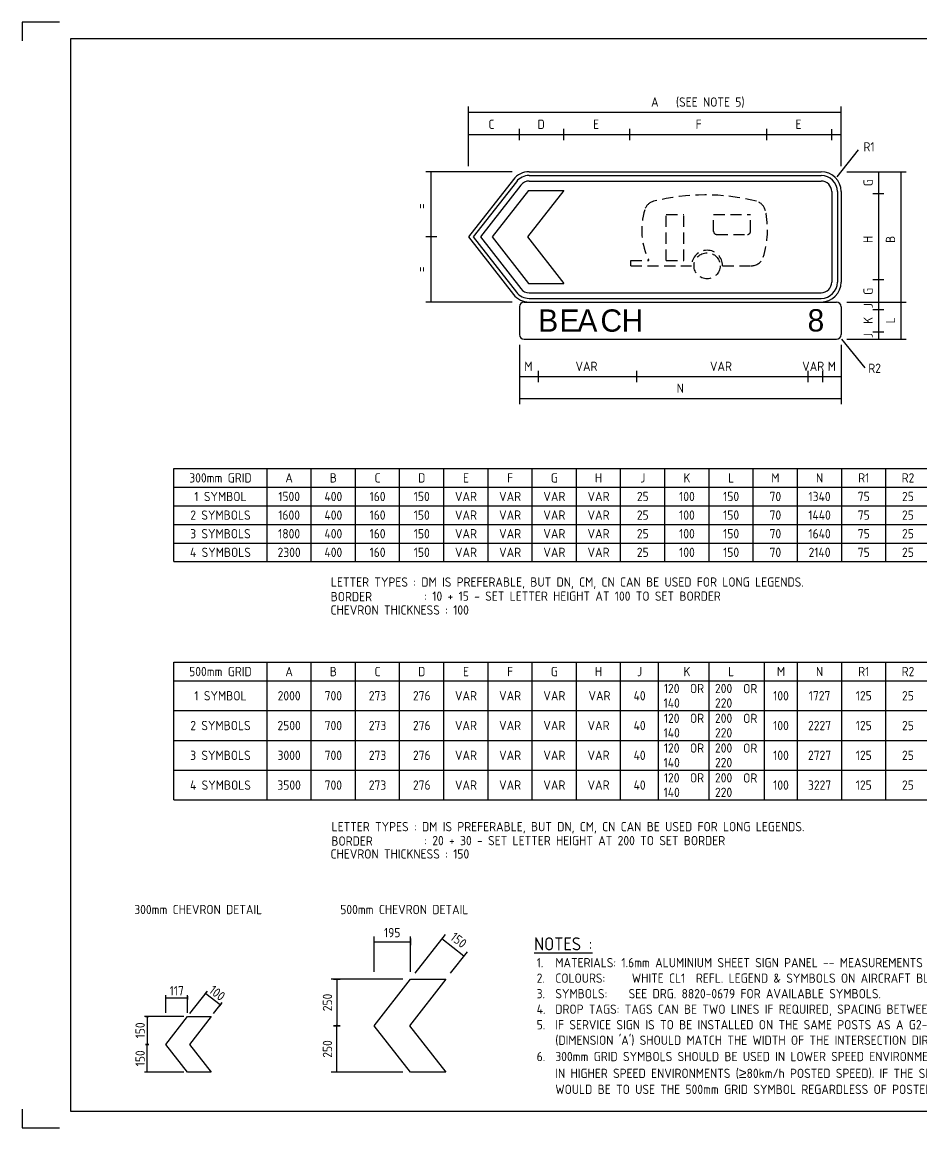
# Model space of a CAD drawing. Extents: x 0 to 420, y 0 to 297.
# Drawn here: x 0 to 241.5, y 0 to 297 of the extents above; entities that cross this region are included whole.
import ezdxf
from ezdxf.enums import TextEntityAlignment as Align

# ---------------------------------------------------------------- set-up
doc = ezdxf.new("R2010")
doc.units = 0
doc.header["$LTSCALE"] = 12
doc.header["$MEASUREMENT"] = 0
doc.linetypes.add('HIDDEN', pattern=[0.375, 0.25, -0.125])
doc.layers.get('0').update_dxf_attribs({"linetype": 'CONTINUOUS'})
for name, color, linetype in [('HID35', 3, 'HIDDEN'), ('L25', 1, 'CONTINUOUS'), ('L35', 3, 'CONTINUOUS'), ('NOTES', 1, 'CONTINUOUS'), ('T25', 1, 'CONTINUOUS'), ('T35', 3, 'CONTINUOUS'), ('TBLK25', 1, 'CONTINUOUS'), ('TBLK50', 7, 'CONTINUOUS')]:
    doc.layers.add(name, color=color, linetype=linetype)
doc.styles.add('DSERIES', font='Dseries')
doc.styles.add('ISO', font='isocp2.shx')

# ---------------------------------------------------------------- blocks, each defined once
blk = doc.blocks.new('A3BBLK')
at = {"layer": 'TBLK25'}
for p, q in [((10, 297), (0, 297)), ((0, 297), (0, 292)), ((0, 5), (0, 0)), ((0, 0), (10, 0))]:
    blk.add_line(p, q, dxfattribs=at)
at = {"layer": 'TBLK50'}
for p, q in [((415.5, 292.5), (13, 292.5)), ((13, 292.5), (13, 4.5)), ((13, 4.5), (415.5, 4.5))]:
    blk.add_line(p, q, dxfattribs=at)
blk = doc.blocks.new('BLK1')
at = {"style": 'DSERIES'}
for s, p in [('B', (0, 0)), ('E', (5.72, 0)), ('A', (10.53, 0)), ('C', (16.7, 0)), ('H', (22.38, 0))]:
    blk.add_text(s, height=6, dxfattribs=at).set_placement(p)
blk = doc.blocks.new('BLK2')
at = {"style": 'DSERIES'}
blk.add_text('8', height=6, dxfattribs=at).set_placement((0, 0))
blk = doc.blocks.new('SGNDIM')
for p, q in [((0, 0), (-1, 0)), ((0, 4.5), (0, -4.5))]:
    blk.add_line(p, q)

msp = doc.modelspace()

# ---------------------------------------------------------------- linework, layer by layer
at = {"layer": 'HID35'}
for p, q in [((172.88, 232.97), (172.88, 245.3)), ((172.88, 245.3), (177.59, 245.3)), ((177.59, 232.97), (177.59, 245.3)), ((185.59, 240.8), (185.59, 245.3)), ((185.59, 245.3), (195.51, 245.3)), ((195.51, 240.8), (195.51, 245.3)), ((186.43, 239.97), (194.68, 239.97)), ((163.34, 232.97), (168.18, 232.97)), ((163.34, 231.55), (163.34, 232.97)), ((172.88, 232.97), (177.59, 232.97)), ((163.34, 231.55), (179.68, 231.55)), ((188.01, 231.55), (195.72, 231.55))]:
    msp.add_line(p, q, dxfattribs=at)
msp.add_circle((183.84, 231.55), 3.5, dxfattribs=at)
for centre, radius, start, end in [((183.28, 194.34), 56.25, 75.8019, 104.1981), ((185.05, 241.15), 18.75, 163.0785, 205.8641), ((170.3, 245.64), 3.33, 104.1981, 163.0785), ((196.26, 245.64), 3.33, 12.0863, 75.8019), ((175.89, 241.27), 24.17, 342.1446, 12.0863), ((186.43, 240.8), 0.833, 180, 270), ((194.68, 240.8), 0.833, 270, 0), ((183.84, 231.55), 4.17, 0, 180), ((195.72, 234.89), 3.33, 270, 342.1446)]:
    msp.add_arc(centre, radius, start, end, dxfattribs=at)
at = {"layer": 'L25'}
for p, q in [((119.82, 258.33), (119.82, 274.31)), ((219.82, 258.31), (219.82, 274.31)), ((119.82, 272.81), (219.82, 272.81)), ((133.47, 265.31), (133.47, 268.31)), ((145.42, 265.31), (145.42, 268.31)), ((163.12, 265.31), (163.12, 268.31)), ((199.87, 265.31), (199.87, 268.31)), ((217.32, 265.31), (217.32, 268.25)), ((119.82, 266.81), (219.82, 266.81)), ((218.77, 255.45), (224.52, 262.72)), ((131.57, 256.81), (108.32, 256.81)), ((109.82, 221.81), (109.82, 256.81)), ((221.32, 256.81), (237.32, 256.81)), ((229.82, 256.81), (229.82, 211.81)), ((235.82, 256.81), (235.82, 211.81)), ((228.32, 250.96), (231.32, 250.96)), ((111.32, 239.31), (108.32, 239.31)), ((228.32, 227.88), (231.32, 227.88)), ((131.57, 221.81), (108.32, 221.81)), ((221.32, 221.81), (237.32, 221.81)), ((228.32, 219.81), (231.32, 219.81)), ((219.95, 211.81), (226.17, 204.18)), ((221.32, 211.81), (237.32, 211.81)), ((228.32, 213.81), (231.32, 213.81)), ((133.47, 210.31), (133.47, 194.42)), ((219.82, 210.31), (219.82, 194.42)), ((138.47, 203.31), (138.47, 200.31)), ((164.91, 203.31), (164.91, 200.31)), ((210.85, 203.31), (210.85, 200.31)), ((214.82, 203.31), (214.82, 200.31)), ((133.47, 201.81), (219.82, 201.81)), ((133.47, 195.92), (219.82, 195.92))]:
    msp.add_line(p, q, dxfattribs=at)
at = {"layer": 'L35'}
for p, q in [((136.08, 256.81), (214.47, 256.81)), ((136.08, 255.81), (214.47, 255.81)), ((131.86, 254.75), (119.82, 239.31)), ((132.65, 254.14), (121.09, 239.31)), ((133.83, 253.22), (122.99, 239.31)), ((136.08, 254.31), (214.47, 254.31)), ((135.91, 251.81), (126.16, 239.31)), ((145.42, 251.81), (135.67, 239.31)), ((135.91, 251.81), (145.42, 251.81)), ((217.32, 251.46), (217.32, 227.16)), ((218.82, 251.46), (218.82, 227.16)), ((219.82, 251.46), (219.82, 227.16)), ((119.82, 239.31), (131.86, 223.87)), ((121.09, 239.31), (132.65, 224.49)), ((122.99, 239.31), (133.83, 225.41)), ((126.16, 239.31), (135.91, 226.81)), ((135.67, 239.31), (145.42, 226.81)), ((135.91, 226.81), (145.42, 226.81)), ((136.08, 224.31), (214.47, 224.31)), ((136.08, 222.81), (214.47, 222.81)), ((133.47, 220.56), (133.47, 213.06)), ((134.72, 221.81), (218.57, 221.81)), ((219.82, 220.56), (219.82, 213.06)), ((134.72, 211.81), (218.57, 211.81)), ((40.73, 177.09), (300.37, 177.09)), ((40.73, 152.09), (40.73, 177.09)), ((65.73, 152.09), (65.73, 177.09)), ((77.6, 152.09), (77.6, 177.09)), ((89.46, 152.09), (89.46, 177.09)), ((101.32, 152.09), (101.32, 177.09)), ((113.19, 152.09), (113.19, 177.09)), ((125.05, 152.09), (125.05, 177.09)), ((136.92, 152.09), (136.92, 177.09)), ((148.78, 152.09), (148.78, 177.09)), ((160.64, 152.09), (160.64, 177.09)), ((172.51, 152.09), (172.51, 177.09)), ((184.37, 152.09), (184.37, 177.09)), ((196.24, 152.09), (196.24, 177.09)), ((208.1, 152.09), (208.1, 177.09)), ((219.96, 177.09), (219.96, 152.09)), ((231.83, 152.09), (231.83, 177.09)), ((40.73, 172.09), (300.37, 172.09)), ((40.73, 167.09), (300.37, 167.09)), ((40.73, 162.09), (300.37, 162.09)), ((40.73, 157.09), (300.37, 157.09)), ((40.73, 152.09), (300.37, 152.09)), ((40.73, 88.07), (40.73, 125.07)), ((40.73, 125.07), (300.9, 125.07)), ((65.73, 88.07), (65.73, 125.07)), ((77.6, 88.07), (77.6, 125.07)), ((89.46, 88.07), (89.46, 125.07)), ((101.32, 88.07), (101.32, 125.07)), ((113.19, 88.07), (113.19, 125.07)), ((125.05, 88.07), (125.05, 125.07)), ((136.92, 88.07), (136.92, 125.07)), ((148.78, 88.07), (148.78, 125.07)), ((160.64, 88.07), (160.64, 125.07)), ((170.81, 88.07), (170.81, 125.07)), ((184.37, 88.07), (184.37, 125.07)), ((199.24, 88.07), (199.24, 125.07)), ((208.1, 88.07), (208.1, 125.07)), ((219.96, 125.07), (219.96, 88.07)), ((231.83, 88.07), (231.83, 125.07)), ((40.73, 120.07), (300.9, 120.07)), ((40.73, 112.07), (300.9, 112.07)), ((40.73, 104.07), (300.9, 104.07)), ((40.73, 96.07), (300.9, 96.07)), ((40.73, 88.07), (300.9, 88.07))]:
    msp.add_line(p, q, dxfattribs=at)
for points in [[(104.22, 14.94), (94.45, 27.44), (104.22, 39.94), (113.73, 39.94), (103.97, 27.44), (113.73, 14.94)], [(44.42, 14.94), (38.56, 22.44), (44.42, 29.94), (50.77, 29.94), (44.91, 22.44), (50.77, 14.94)]]:
    msp.add_lwpolyline(points, close=True, dxfattribs=at)
for centre, radius, start, end in [((136.08, 251.46), 5.35, 90, 142.0458), ((136.08, 251.46), 4.35, 90, 142.0458), ((214.47, 251.46), 5.35, 0, 90), ((214.47, 251.46), 4.35, 0, 90), ((136.08, 251.46), 2.85, 90, 142.0458), ((214.47, 251.46), 2.85, 0, 90), ((214.47, 227.16), 4.35, 270, 0), ((214.47, 227.16), 2.85, 270, 0), ((214.47, 227.16), 5.35, 270, 0), ((136.08, 227.16), 5.35, 217.9542, 270), ((136.08, 227.16), 4.35, 217.9542, 270), ((136.08, 227.16), 2.85, 217.9542, 270), ((134.72, 220.56), 1.25, 90, 180), ((218.57, 220.56), 1.25, 0, 90), ((134.72, 213.06), 1.25, 180, 270), ((218.57, 213.06), 1.25, 270, 0)]:
    msp.add_arc(centre, radius, start, end, dxfattribs=at)
at = {"layer": 'NOTES'}
for p, q in [((94.45, 41.94), (94.45, 51.44)), ((104.22, 41.94), (104.22, 51.44)), ((105.45, 41.52), (113.6, 51.95)), ((118.59, 46.15), (112.68, 50.77)), ((94.65, 49.94), (104.02, 49.94)), ((114.97, 41.52), (119.51, 47.33)), ((102.22, 39.94), (82.95, 39.94)), ((84.45, 39.74), (84.45, 27.64)), ((38.56, 30.94), (38.56, 35.69)), ((44.42, 30.94), (44.42, 35.69)), ((45.04, 30.73), (49.72, 36.72)), ((49.33, 36.06), (53.11, 33.11)), ((38.66, 34.94), (44.32, 34.94)), ((51.38, 30.73), (53.66, 33.64)), ((43.42, 29.94), (32.81, 29.94)), ((33.56, 29.84), (33.56, 22.54)), ((84.45, 15.14), (84.45, 27.24)), ((33.56, 15.04), (33.56, 22.34)), ((43.42, 14.94), (32.81, 14.94)), ((102.22, 14.94), (82.95, 14.94))]:
    msp.add_line(p, q, dxfattribs=at)

# ---------------------------------------------------------------- block references
at = {"layer": 'L25'}
msp.add_blockref('A3BBLK', (0, 0), dxfattribs=at)
at = {"layer": 'L35'}
for name, p in [('BLK1', (138.53, 213.84)), ('BLK2', (210.82, 213.9))]:
    msp.add_blockref(name, p, dxfattribs=at)
at = {"layer": 'NOTES'}
for p, xscale, yscale, zscale, rotation in [((94.45, 49.94), 0.1999999999999886, 0.1999999999999886, 0.1999999999999886, 180), ((84.45, 39.94), 0.1999999999999993, 0.1999999999999993, 0.1999999999999993, 90), ((49.25, 36.13), 0.1000000000000009, 0.1000000000000009, 0.1000000000000009, 141.9999999999998), ((38.56, 34.94), 0.1000000000000227, 0.1000000000000227, 0.1000000000000227, 180), ((53.19, 33.05), 0.1000000000000009, 0.1000000000000009, 0.1000000000000009, 321.9999999999998), ((33.56, 29.94), 0.1000000000000014, 0.1000000000000014, 0.1000000000000014, 90), ((84.45, 27.44), 0.1999999999999993, 0.1999999999999993, 0.1999999999999993, 270), ((84.45, 27.44), 0.1999999999999993, 0.1999999999999993, 0.1999999999999993, 90), ((33.56, 22.44), 0.1000000000000014, 0.1000000000000014, 0.1000000000000014, 270), ((33.56, 22.44), 0.1000000000000014, 0.1000000000000014, 0.1000000000000014, 90), ((33.56, 14.94), 0.1000000000000014, 0.1000000000000014, 0.1000000000000014, 270), ((84.45, 14.94), 0.1999999999999993, 0.1999999999999993, 0.1999999999999993, 270)]:
    msp.add_blockref('SGNDIM', p, dxfattribs=dict(at, xscale=xscale, yscale=yscale, zscale=zscale, rotation=rotation))
for p, xscale, yscale, zscale in [((104.22, 49.94), 0.1999999999999886, 0.1999999999999886, 0.1999999999999886), ((44.42, 34.94), 0.1000000000000227, 0.1000000000000227, 0.1000000000000227)]:
    msp.add_blockref('SGNDIM', p, dxfattribs=dict(at, xscale=xscale, yscale=yscale, zscale=zscale))

# ---------------------------------------------------------------- texts
at = {"layer": 'L25', "style": 'ISO'}
for s, p in [('A', (169.82, 274.31)), ('(SEE NOTE 5)', (184.69, 274.28)), ('C', (125.97, 268.31)), ('D', (139.31, 268.31)), ('E', (154.06, 268.31)), ('F', (181.57, 268.31)), ('E', (208.38, 268.31)), ('M', (135.9, 203.31)), ('VAR', (151.47, 203.31)), ('VAR', (187.56, 203.31)), ('VAR', (212.32, 203.31)), ('M', (217.32, 203.31)), ('N', (176.65, 197.42)), ('OR', (181.14, 116.77)), ('OR', (195.43, 116.74)), ('OR', (181.14, 108.77)), ('OR', (195.43, 108.74)), ('OR', (181.14, 100.77)), ('OR', (195.43, 100.74)), ('OR', (181.14, 92.77)), ('OR', (195.43, 92.74))]:
    msp.add_text(s, height=2.5, dxfattribs=at).set_placement(p, align=Align.CENTER)
for s, p in [('G', (228.32, 253.87)), ('=', (108.32, 247.57)), ('B', (234.32, 238.64)), ('=', (108.32, 230.6)), ('G', (228.32, 224.69)), ('J', (228.32, 220.85)), ('K', (228.32, 216.9)), ('L', (234.32, 216.9)), ('J', (228.32, 212.83))]:
    msp.add_text(s, height=2.5, rotation=90, dxfattribs=at).set_placement(p, align=Align.CENTER)
msp.add_text('H', height=2.5, rotation=90, dxfattribs=at).set_placement((227.04, 238.64), align=Align.MIDDLE)
for s, p in [('LETTER TYPES : DM IS PREFERABLE, BUT DN, CM, CN CAN BE USED FOR LONG LEGENDS.', (82.88, 145.36)), ('BORDER      ', (82.81, 141.45)), (': 10 + 15 - SET LETTER HEIGHT AT 100 TO SET BORDER', (107.93, 141.57)), ('CHEVRON THICKNESS : 100', (82.78, 137.85)), ('LETTER TYPES : DM IS PREFERABLE, BUT DN, CM, CN CAN BE USED FOR LONG LEGENDS.', (83.06, 79.66)), ('BORDER      ', (83, 75.79)), (': 20 + 30 - SET LETTER HEIGHT AT 200 TO SET BORDER', (107.93, 75.91)), ('CHEVRON THICKNESS : 150', (82.78, 72.33))]:
    msp.add_text(s, height=2.5, dxfattribs=at).set_placement(p)
at = {"layer": 'L25', "insert": (138.11, 45.63), "char_height": 2.5, "attachment_point": 1, "style": 'ISO'}
msp.add_mtext_dynamic_manual_height_columns("\\pi-5,l5,t5,7.5;1.^IMATERIALS: 1.6mm ALUMINIUM SHEET SIGN PANEL -- MEASUREMENTS IN mm.\\P2.^ICOLOURS:     WHITE CL1  REFL. LEGEND & SYMBOLS ON AIRCRAFT BLUE CL1 REFL. GROUND.\\P3.^ISYMBOLS:    SEE DRG. 8820-0679 FOR AVAILABLE SYMBOLS.\\P4.^IDROP TAGS: TAGS CAN BE TWO LINES IF REQUIRED, SPACING BETWEEN LINES TO BE HALF THE LETTER HEIGHT.\\P5.^IIF SERVICE SIGN IS TO BE INSTALLED ON THE SAME POSTS AS A G2-1 INTERSECTION DIRECTION SIGN, THEN THE WIDTH OF THE SERVICE (DIMENSION 'A') SHOULD MATCH THE WIDTH OF THE INTERSECTION DIRECTION SIGN.\\P6.^I300mm GRID SYMBOLS SHOULD BE USED IN LOWER SPEED ENVIRONMENTS ({\\fArial|b0|i0|c0|p34;\\H1.0833x;≤}70km/h POSTED SPEED). 500m GRID SYMBOLS SHOULD BE USED IN HIGHER SPEED ENVIRONMENTS ({\\fArial|b0|i0|c0|p34;\\H1.0833x;≥}80km/h POSTED SPEED). IF THE SIGN IS COMPETING WITH A NUMBER OF OTHER SIGNS, THE OPTION WOULD BE TO USE THE 500mm GRID SYMBOL REGARDLESS OF POSTED SPEED LIMIT.", width=205.777, gutter_width=15, heights=[0], dxfattribs=at)
at = {"layer": 'NOTES', "color": 3, "style": 'ISO'}
for s, p in [('195', (99.33, 52.44)), ('117', (41.49, 36.84))]:
    msp.add_text(s, height=2.5, dxfattribs=at).set_placement(p, align=Align.MIDDLE_CENTER)
for s, rotation, p in [('150', 322, (117.17, 50.43)), ('100', 322, (52.37, 36.22)), ('250', 90, (81.95, 33.69)), ('150', 90, (31.67, 26.19)), ('250', 90, (81.95, 21.19)), ('150', 90, (31.67, 18.69))]:
    msp.add_text(s, height=2.5, rotation=rotation, dxfattribs=at).set_placement(p, align=Align.MIDDLE_CENTER)
at = {"layer": 'T25', "style": 'ISO'}
for s, p in [('R1', (225.82, 262.25)), ('R2', (227.11, 202.78))]:
    msp.add_text(s, height=2.5, dxfattribs=at).set_placement(p)
for s, p in [('300mm GRID', (53.23, 174.59)), ('A', (71.66, 174.59)), ('B', (83.53, 174.59)), ('C', (95.39, 174.59)), ('D', (107.26, 174.59)), ('E', (119.12, 174.59)), ('F', (130.98, 174.59)), ('G', (142.85, 174.59)), ('H', (154.71, 174.59)), ('J', (166.58, 174.59)), ('K', (178.44, 174.59)), ('L', (190.3, 174.59)), ('M', (202.17, 174.59)), ('N', (214.03, 174.59)), ('R1', (225.9, 174.59)), ('R2', (237.76, 174.59)), ('1 SYMBOL', (53.23, 169.59)), ('1500', (71.66, 169.59)), ('400', (83.53, 169.59)), ('160', (95.39, 169.59)), ('150', (107.26, 169.59)), ('VAR', (119.12, 169.59)), ('VAR', (130.98, 169.59)), ('VAR', (142.85, 169.59)), ('VAR', (154.71, 169.59)), ('25', (166.58, 169.59)), ('100', (178.44, 169.59)), ('150', (190.3, 169.59)), ('70', (202.17, 169.59)), ('1340', (214.03, 169.59)), ('75', (225.9, 169.59)), ('25', (237.76, 169.59)), ('2 SYMBOLS', (53.23, 164.59)), ('1600', (71.66, 164.59)), ('400', (83.53, 164.59)), ('160', (95.39, 164.59)), ('150', (107.26, 164.59)), ('VAR', (119.12, 164.59)), ('VAR', (130.98, 164.59)), ('VAR', (142.85, 164.59)), ('VAR', (154.71, 164.59)), ('25', (166.58, 164.59)), ('100', (178.44, 164.59)), ('150', (190.3, 164.59)), ('70', (202.17, 164.59)), ('1440', (214.03, 164.59)), ('75', (225.9, 164.59)), ('25', (237.76, 164.59)), ('3 SYMBOLS', (53.23, 159.59)), ('1800', (71.66, 159.59)), ('400', (83.53, 159.59)), ('160', (95.39, 159.59)), ('150', (107.26, 159.59)), ('VAR', (119.12, 159.59)), ('VAR', (130.98, 159.59)), ('VAR', (142.85, 159.59)), ('VAR', (154.71, 159.59)), ('25', (166.58, 159.59)), ('100', (178.44, 159.59)), ('150', (190.3, 159.59)), ('70', (202.17, 159.59)), ('1640', (214.03, 159.59)), ('75', (225.9, 159.59)), ('25', (237.76, 159.59)), ('4 SYMBOLS', (53.23, 154.59)), ('2300', (71.66, 154.59)), ('400', (83.53, 154.59)), ('160', (95.39, 154.59)), ('150', (107.26, 154.59)), ('VAR', (119.12, 154.59)), ('VAR', (130.98, 154.59)), ('VAR', (142.85, 154.59)), ('VAR', (154.71, 154.59)), ('25', (166.58, 154.59)), ('100', (178.44, 154.59)), ('150', (190.3, 154.59)), ('70', (202.17, 154.59)), ('2140', (214.03, 154.59)), ('75', (225.9, 154.59)), ('25', (237.76, 154.59)), ('500mm GRID', (53.23, 122.57)), ('A', (71.66, 122.57)), ('B', (83.53, 122.57)), ('C', (95.39, 122.57)), ('D', (107.26, 122.57)), ('E', (119.12, 122.57)), ('F', (130.98, 122.57)), ('G', (142.85, 122.57)), ('H', (154.71, 122.57)), ('J', (165.73, 122.57)), ('K', (178.44, 122.57)), ('L', (190.3, 122.57)), ('M', (203.68, 122.57)), ('N', (214.03, 122.57)), ('R1', (225.9, 122.57)), ('R2', (237.76, 122.57)), ('120', (174.34, 118.03)), ('200', (188.28, 118.03)), ('1 SYMBOL', (53.23, 116.07)), ('2000', (71.66, 116.07)), ('700', (83.53, 116.07)), ('273', (95.39, 116.07)), ('276', (107.26, 116.07)), ('VAR', (119.12, 116.07)), ('VAR', (130.98, 116.07)), ('VAR', (142.85, 116.07)), ('VAR', (154.96, 116.07)), ('40', (165.73, 116.07)), ('100', (203.68, 116.07)), ('1727', (214.03, 116.07)), ('125', (225.9, 116.07)), ('25', (237.76, 116.07)), ('140', (174.34, 114.12)), ('220', (188.28, 114.12)), ('120', (174.34, 110.03)), ('200', (188.28, 110.03)), ('2 SYMBOLS', (53.23, 108.07)), ('2500', (71.66, 108.07)), ('700', (83.53, 108.07)), ('273', (95.39, 108.07)), ('276', (107.26, 108.07)), ('VAR', (119.12, 108.07)), ('VAR', (130.98, 108.07)), ('VAR', (142.85, 108.07)), ('VAR', (154.71, 108.07)), ('40', (165.73, 108.07)), ('140', (174.34, 106.12)), ('220', (188.28, 106.12)), ('100', (203.68, 108.07)), ('2227', (214.03, 108.07)), ('125', (225.9, 108.07)), ('25', (237.76, 108.07)), ('3 SYMBOLS', (53.23, 100.07)), ('3000', (71.66, 100.07)), ('700', (83.53, 100.07)), ('273', (95.39, 100.07)), ('276', (107.26, 100.07)), ('VAR', (119.12, 100.07)), ('VAR', (130.98, 100.07)), ('VAR', (142.85, 100.07)), ('VAR', (154.71, 100.07)), ('40', (165.73, 100.07)), ('120', (174.34, 102.03)), ('200', (188.28, 102.03)), ('100', (203.68, 100.07)), ('2727', (214.03, 100.07)), ('125', (225.9, 100.07)), ('25', (237.76, 100.07)), ('140', (174.34, 98.12)), ('220', (188.28, 98.12)), ('120', (174.34, 94.03)), ('200', (188.28, 94.03)), ('4 SYMBOLS', (53.23, 92.07)), ('3500', (71.66, 92.07)), ('700', (83.53, 92.07)), ('273', (95.39, 92.07)), ('276', (107.26, 92.07)), ('VAR', (119.12, 92.07)), ('VAR', (130.98, 92.07)), ('VAR', (142.85, 92.07)), ('VAR', (154.71, 92.07)), ('40', (165.73, 92.07)), ('100', (203.68, 92.07)), ('3227', (214.03, 92.07)), ('125', (225.9, 92.07)), ('25', (237.76, 92.07)), ('140', (174.34, 90.12)), ('220', (188.28, 90.12))]:
    msp.add_text(s, height=2.5, dxfattribs=at).set_placement(p, align=Align.MIDDLE)
at = {"layer": 'T35', "style": 'ISO'}
for s, p in [('300mm CHEVRON DETAIL', (64.42, 57.4)), ('500mm CHEVRON DETAIL', (119.77, 57.4))]:
    msp.add_text(s, height=2.5, dxfattribs=at).set_placement(p, align=Align.RIGHT)
msp.add_text('%%UNOTES :', height=3.5, dxfattribs=at).set_placement((137.41, 47.68))

doc.saveas('drawing.dxf')
